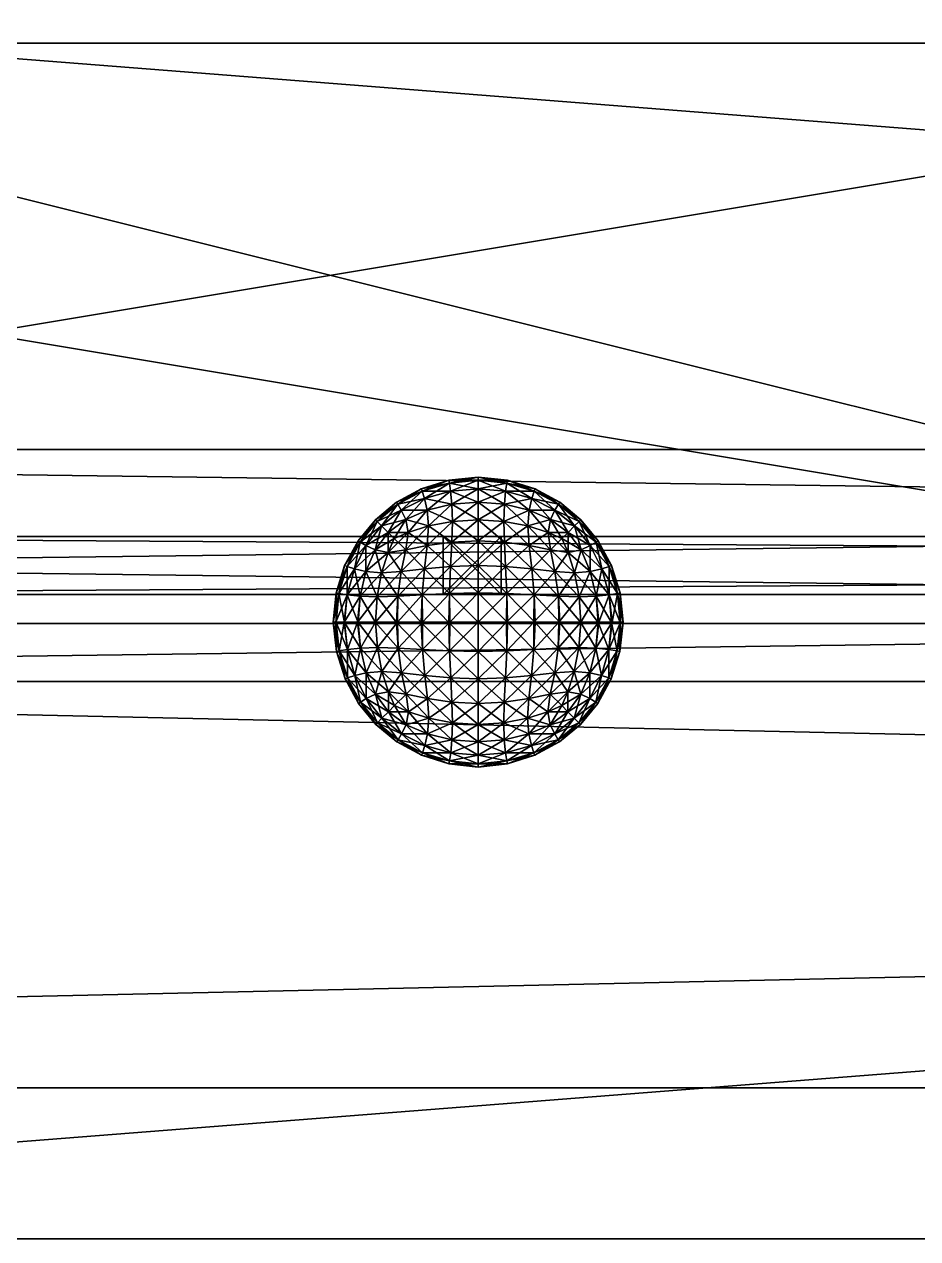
# Model space of a CAD drawing. Extents: x -1043 to 900, y -243 to 110.
# Drawn here: x -546.4 to -469.4, y -53 to 51.6 of the extents above; entities that cross this region are included whole.
import ezdxf

# ---------------------------------------------------------------- set-up
doc = ezdxf.new("R2010")
doc.units = 0
for name, color, linetype in [('Arduino', 254, 'CONTINUOUS'), ('Base', 254, 'CONTINUOUS'), ('Cable_Ext_Bat', 254, 'CONTINUOUS'), ('Cable_Motor_Button', 254, 'CONTINUOUS'), ('Cable_Motor_Fuente', 254, 'CONTINUOUS'), ('FuentePoder', 254, 'CONTINUOUS'), ('PanelCinta', 254, 'CONTINUOUS'), ('Q2', 1, 'CONTINUOUS'), ('Riel', 254, 'CONTINUOUS')]:
    doc.layers.add(name, color=color, linetype=linetype)

msp = doc.modelspace()

# ---------------------------------------------------------------- meshes
at = {"layer": 'Arduino', "color": 254}
mesh = msp.add_polyface(dxfattribs=at)
corners = [(-700, 0, -150), (-400, 0, -150), (-700, 50, -150), (-400, 50, -150), (-700, 50, -350), (-400, 50, -350), (-700, 0, -350), (-400, 0, -350)]
mesh.append_faces([[corners[k] for k in face] for face in [(2, 3, 0), (3, 1, 0), (4, 5, 2), (5, 3, 2), (6, 7, 4), (7, 5, 4), (0, 1, 6), (1, 7, 6), (3, 5, 1), (5, 7, 1), (4, 2, 6), (2, 0, 6)]], dxfattribs={"color": 254})
at = {"layer": 'Base', "color": 254}
mesh = msp.add_polyface(dxfattribs=at)
corners = [(-900, -40.000001, 600), (900, -40.000001, 600), (-900, 0, 600), (900, 0, 600), (-900, 0, -600), (900, 0, -600), (-900, -40.000001, -600), (900, -40.000001, -600)]
mesh.append_faces([[corners[k] for k in face] for face in [(2, 3, 0), (3, 1, 0), (4, 5, 2), (5, 3, 2), (6, 7, 4), (7, 5, 4), (0, 1, 6), (1, 7, 6), (3, 5, 1), (5, 7, 1), (4, 2, 6), (2, 0, 6)]], dxfattribs={"color": 254})
at = {"layer": 'Cable_Ext_Bat', "color": 254}
mesh = msp.add_polyface(dxfattribs=at)
corners = [(-600, 2.5, 559.000015), (200, 2.5, 559.000015), (-600, 7.5, 559.000015), (200, 7.5, 559.000015), (-600, 7.5, 559.000015), (200, 7.5, 559.000015), (-600, 2.5, 559.000015), (200, 2.5, 559.000015)]
mesh.append_faces([[corners[k] for k in face] for face in [(2, 3, 0), (3, 1, 0), (4, 5, 2), (5, 3, 2), (6, 7, 4), (7, 5, 4), (0, 1, 6), (1, 7, 6), (3, 5, 1), (5, 7, 1), (4, 2, 6), (2, 0, 6)]], dxfattribs={"color": 254})
at = {"layer": 'Cable_Motor_Button', "color": 254}
mesh = msp.add_polyface(dxfattribs=at)
corners = [(-510.300007, 2.5, -190.00001), (-505.300007, 2.5, -190.00001), (-510.300007, 7.5, -190.00001), (-505.300007, 7.5, -190.00001), (-510.300007, 7.5, -490.00001), (-505.300007, 7.5, -490.00001), (-510.300007, 2.5, -490.00001), (-505.300007, 2.5, -490.00001)]
mesh.append_faces([[corners[k] for k in face] for face in [(2, 3, 0), (3, 1, 0), (4, 5, 2), (5, 3, 2), (6, 7, 4), (7, 5, 4), (0, 1, 6), (1, 7, 6), (3, 5, 1), (5, 7, 1), (4, 2, 6), (2, 0, 6)]], dxfattribs={"color": 254})
at = {"layer": 'Cable_Motor_Fuente', "color": 254}
mesh = msp.add_polyface(dxfattribs=at)
corners = [(-800, 2.5, -152.499995), (-400, 2.5, -152.499995), (-800, 7.5, -152.499995), (-400, 7.5, -152.499995), (-800, 7.5, -157.499995), (-400, 7.5, -157.499995), (-800, 2.5, -157.499995), (-400, 2.5, -157.499995)]
mesh.append_faces([[corners[k] for k in face] for face in [(2, 3, 0), (3, 1, 0), (4, 5, 2), (5, 3, 2), (6, 7, 4), (7, 5, 4), (0, 1, 6), (1, 7, 6), (3, 5, 1), (5, 7, 1), (4, 2, 6), (2, 0, 6)]], dxfattribs={"color": 254})
at = {"layer": 'FuentePoder', "color": 254}
mesh = msp.add_polyface(dxfattribs=at)
corners = [(-800, 0, 700), (-400, 0, 700), (-800, 100, 700), (-400, 100, 700), (-800, 100, 500), (-400, 100, 500), (-800, 0, 500), (-400, 0, 500)]
mesh.append_faces([[corners[k] for k in face] for face in [(2, 3, 0), (3, 1, 0), (4, 5, 2), (5, 3, 2), (6, 7, 4), (7, 5, 4), (0, 1, 6), (1, 7, 6), (3, 5, 1), (5, 7, 1), (4, 2, 6), (2, 0, 6)]], dxfattribs={"color": 254})
at = {"layer": 'PanelCinta', "color": 254}
mesh = msp.add_polyface(dxfattribs=at)
corners = [(-709.999999, -5, 379.999995), (790.000001, -5, 379.999995), (-709.999999, 15, 379.999995), (790.000001, 15, 379.999995), (-709.999999, 15, 79.999995), (790.000001, 15, 79.999995), (-709.999999, -5, 79.999995), (790.000001, -5, 79.999995)]
mesh.append_faces([[corners[k] for k in face] for face in [(2, 3, 0), (3, 1, 0), (4, 5, 2), (5, 3, 2), (6, 7, 4), (7, 5, 4), (0, 1, 6), (1, 7, 6), (3, 5, 1), (5, 7, 1), (4, 2, 6), (2, 0, 6)]], dxfattribs={"color": 254})
at = {"layer": 'Q2', "color": 1}
mesh = msp.add_polyface(dxfattribs=at)
corners = [(-507.286977, 12.34713, -485.268179), (-507.286978, 12.625694, -482.739782), (-509.764166, 12.105674, -485.21697), (-509.657507, 11.395958, -487.55567), (-511.901144, 10.770226, -487.353949), (-512.102865, 11.395958, -485.110311), (-509.81539, 12.34713, -482.739783), (-507.286976, 11.603233, -487.646673), (-511.673391, 9.766624, -489.355871), (-509.549963, 10.277671, -489.651647), (-513.903067, 9.766624, -487.126196), (-513.517874, 8.97219, -488.970678), (-511.5548, 8.41494, -491.051611), (-513.309622, 7.852928, -490.488561), (-509.49584, 8.806358, -491.442968), (-507.286975, 10.447227, -489.76853), (-507.286974, 8.945397, -491.582067), (-512.193869, 11.603233, -482.739784), (-509.764166, 12.105674, -480.262594), (-512.102865, 11.395958, -480.369253), (-511.901144, 10.770226, -478.125616), (-514.198843, 10.277671, -480.476797), (-511.673391, 9.766624, -476.123694), (-511.5548, 8.41494, -474.427954), (-513.517874, 8.97219, -476.508886), (-513.903067, 9.766624, -478.353369), (-509.49584, 8.806358, -474.036597), (-509.549963, 10.277671, -475.827917), (-507.286979, 8.945397, -473.897497), (-509.657507, 11.395958, -477.923895), (-507.286979, 10.447227, -475.711035), (-507.286979, 11.603233, -477.832891), (-507.286978, 12.34713, -480.211386), (-507.286979, 7.131248, -472.396094), (-509.549963, 7.014488, -472.565588), (-511.673391, 6.719383, -473.077063), (-513.517874, 6.33828, -473.871008), (-511.673391, 6.719383, -492.402502), (-509.549948, 7.014488, -492.913976), (-507.286973, 7.131248, -493.083471)]
mesh.append_faces([[corners[k] for k in face] for face in [(0, 1, 2), (0, 2, 3), (3, 2, 4), (2, 5, 4), (2, 6, 5), (1, 6, 2), (7, 0, 3), (3, 4, 8), (7, 3, 9), (9, 3, 8), (4, 5, 10), (8, 4, 11), (9, 8, 12), (12, 8, 13), (14, 9, 12), (15, 9, 14), (15, 7, 9), (16, 15, 14), (6, 17, 5), (6, 18, 17), (18, 19, 17), (19, 20, 21), (22, 23, 24), (20, 22, 25), (26, 23, 22), (27, 26, 22), (27, 22, 20), (28, 26, 27), (29, 20, 19), (29, 27, 20), (18, 29, 19), (30, 28, 27), (30, 27, 29), (31, 29, 18), (31, 30, 29), (32, 31, 18), (32, 18, 6), (1, 32, 6), (33, 34, 28), (34, 26, 28), (34, 35, 26), (35, 23, 26), (35, 36, 23), (37, 12, 13), (37, 38, 12), (38, 14, 12), (38, 39, 14), (39, 16, 14)]], dxfattribs={"color": 1})
mesh = msp.add_polyface(dxfattribs=at)
corners = [(-507.286975, 10.447227, -489.76853), (-507.286974, 8.945397, -491.582067), (-505.024008, 10.277671, -489.651647), (-505.078116, 8.806358, -491.442968), (-507.286976, 11.603233, -487.646673), (-504.916449, 11.395958, -487.55567), (-502.900564, 9.766624, -489.355871), (-503.019156, 8.41494, -491.051611), (-507.286979, 8.945397, -473.897497), (-507.286979, 10.447227, -475.711035), (-505.078116, 8.806358, -474.036597), (-505.023993, 10.277671, -475.827917), (-507.286979, 11.603233, -477.832891), (-503.019156, 8.41494, -474.427954), (-502.900564, 9.766624, -476.123694), (-501.264334, 7.852928, -474.991003), (-504.916449, 11.395958, -477.923895), (-507.286978, 12.34713, -480.211386), (-504.80979, 12.105674, -480.262594), (-507.286978, 12.625694, -482.739782), (-502.672812, 10.770226, -478.125616), (-501.056082, 8.97219, -476.508886), (-502.47109, 11.395958, -480.369253), (-500.670889, 9.766624, -478.353369), (-504.758581, 12.34713, -482.739782), (-502.380087, 11.603233, -482.739782), (-501.056082, 8.97219, -488.970678), (-502.672812, 10.770226, -487.353949), (-500.670889, 9.766624, -487.126196), (-502.47109, 11.395958, -485.110311), (-500.375113, 10.277671, -485.002767), (-504.80979, 12.105674, -485.21697), (-507.286977, 12.34713, -485.268179), (-502.900564, 6.719383, -473.077063), (-505.023993, 7.014488, -472.565588), (-507.286979, 7.131248, -472.396094), (-507.286973, 7.131248, -493.083471), (-505.024008, 7.014488, -492.913976), (-502.900564, 6.719383, -492.402502), (-501.056082, 6.33828, -491.608556)]
mesh.append_faces([[corners[k] for k in face] for face in [(0, 1, 2), (1, 3, 2), (4, 0, 5), (0, 2, 5), (2, 3, 6), (3, 7, 6), (8, 9, 10), (9, 11, 10), (9, 12, 11), (10, 11, 13), (11, 14, 13), (13, 14, 15), (12, 16, 11), (12, 17, 16), (11, 16, 14), (17, 18, 16), (17, 19, 18), (16, 20, 14), (14, 20, 21), (16, 18, 20), (18, 22, 20), (20, 22, 23), (18, 24, 22), (19, 24, 18), (24, 25, 22), (6, 7, 26), (27, 6, 28), (2, 6, 27), (5, 2, 27), (29, 27, 30), (5, 27, 29), (31, 5, 29), (31, 29, 25), (4, 5, 31), (24, 31, 25), (32, 4, 31), (32, 31, 24), (19, 32, 24), (33, 13, 15), (33, 34, 13), (34, 10, 13), (34, 35, 10), (35, 8, 10), (36, 37, 1), (37, 3, 1), (37, 38, 3), (38, 7, 3), (38, 39, 7)]], dxfattribs={"color": 1})
mesh = msp.add_polyface(dxfattribs=at)
corners = [(-511.901144, 10.770226, -487.353949), (-513.903067, 9.766624, -487.126196), (-513.517874, 8.97219, -488.970678), (-511.673391, 9.766624, -489.355871), (-513.309622, 7.852928, -490.488561), (-514.507864, 7.323204, -489.960668), (-515.035757, 7.852928, -488.762426), (-515.598806, 8.41494, -487.007605), (-514.198843, 10.277671, -485.002767), (-512.102865, 11.395958, -485.110311), (-515.990163, 8.806358, -484.948645), (-512.193869, 11.603233, -482.739784), (-514.315725, 10.447227, -482.739785), (-516.129263, 8.945397, -482.739785), (-514.198843, 10.277671, -480.476797), (-515.990163, 8.806358, -480.53092), (-512.102865, 11.395958, -480.369253), (-513.903067, 9.766624, -478.353369), (-515.598806, 8.41494, -478.47196), (-511.901144, 10.770226, -478.125616), (-513.517874, 8.97219, -476.508886), (-515.035757, 7.852928, -476.717138), (-513.309622, 7.852928, -474.991003), (-514.507864, 7.323204, -475.518896), (-511.5548, 8.41494, -474.427954), (-511.673391, 9.766624, -476.123694), (-515.035757, 6.130028, -474.991003), (-516.155752, 6.33828, -476.508886), (-516.949698, 6.719383, -478.353369), (-517.461172, 7.014488, -480.476797), (-517.630666, 7.131248, -482.739786), (-517.461172, 7.014488, -485.002752), (-516.949698, 6.719383, -487.126196), (-516.155752, 6.33828, -488.970678), (-515.035757, 6.130028, -490.488561), (-513.517874, 6.33828, -473.871008), (-513.517874, 6.33828, -491.608556), (-511.673391, 6.719383, -492.402502)]
mesh.append_faces([[corners[k] for k in face] for face in [(0, 1, 2), (3, 2, 4), (4, 2, 5), (2, 6, 5), (2, 1, 6), (1, 7, 6), (1, 8, 7), (9, 8, 1), (8, 10, 7), (9, 11, 8), (8, 12, 10), (11, 12, 8), (12, 13, 10), (12, 14, 13), (14, 15, 13), (11, 16, 12), (16, 14, 12), (14, 17, 15), (17, 18, 15), (19, 17, 14), (17, 20, 18), (20, 21, 18), (20, 22, 21), (22, 23, 21), (24, 22, 20), (25, 20, 17), (26, 27, 23), (27, 21, 23), (27, 28, 21), (28, 18, 21), (28, 29, 18), (29, 15, 18), (29, 30, 15), (30, 13, 15), (30, 31, 13), (31, 10, 13), (31, 32, 10), (32, 7, 10), (32, 33, 7), (33, 6, 7), (33, 34, 6), (34, 5, 6), (35, 22, 24), (35, 26, 22), (26, 23, 22), (34, 36, 5), (36, 4, 5), (36, 37, 4)]], dxfattribs={"color": 1})
mesh = msp.add_polyface(dxfattribs=at)
corners = [(-502.900564, 9.766624, -476.123694), (-501.056082, 8.97219, -476.508886), (-501.264334, 7.852928, -474.991003), (-500.066092, 7.323204, -475.518896), (-499.538199, 7.852928, -476.717138), (-500.670889, 9.766624, -478.353369), (-502.672812, 10.770226, -478.125616), (-498.97515, 8.41494, -478.47196), (-500.375113, 10.277671, -480.476797), (-502.47109, 11.395958, -480.369253), (-498.583792, 8.806358, -480.53092), (-502.380087, 11.603233, -482.739782), (-500.25823, 10.447227, -482.739782), (-498.444693, 8.945397, -482.739782), (-501.264334, 7.852928, -490.488561), (-500.066092, 7.323204, -489.960668), (-499.538199, 7.852928, -488.762426), (-501.056082, 8.97219, -488.970678), (-503.019156, 8.41494, -491.051611), (-498.97515, 8.41494, -487.007605), (-500.670889, 9.766624, -487.126196), (-502.900564, 9.766624, -489.355871), (-498.583792, 8.806358, -484.948645), (-500.375113, 10.277671, -485.002767), (-502.672812, 10.770226, -487.353949), (-502.47109, 11.395958, -485.110311), (-499.538199, 6.130028, -474.991003), (-501.056082, 6.33828, -473.871008), (-502.900564, 6.719383, -473.077063), (-496.943289, 7.131248, -482.739782), (-497.112784, 7.014488, -480.476797), (-497.624258, 6.719383, -478.353369), (-498.418204, 6.33828, -476.508886), (-499.538199, 6.130028, -490.488561), (-498.418204, 6.33828, -488.970678), (-497.624258, 6.719383, -487.126196), (-497.112784, 7.014488, -485.002767), (-501.056082, 6.33828, -491.608556)]
mesh.append_faces([[corners[k] for k in face] for face in [(0, 1, 2), (2, 1, 3), (1, 4, 3), (1, 5, 4), (6, 5, 1), (5, 7, 4), (5, 8, 7), (9, 8, 5), (8, 10, 7), (9, 11, 8), (11, 12, 8), (8, 12, 10), (12, 13, 10), (14, 15, 16), (17, 14, 16), (18, 14, 17), (17, 16, 19), (20, 17, 19), (21, 17, 20), (20, 19, 22), (23, 20, 22), (24, 20, 23), (23, 22, 13), (12, 23, 13), (25, 23, 12), (11, 25, 12), (26, 27, 3), (27, 2, 3), (27, 28, 2), (29, 30, 13), (30, 10, 13), (30, 31, 10), (31, 7, 10), (31, 32, 7), (32, 4, 7), (32, 26, 4), (26, 3, 4), (33, 34, 15), (34, 16, 15), (34, 35, 16), (35, 19, 16), (35, 36, 19), (36, 22, 19), (36, 29, 22), (29, 13, 22), (37, 14, 18), (37, 33, 14), (33, 15, 14)]], dxfattribs={"color": 1})
mesh = msp.add_polyface(dxfattribs=at)
corners = [(-516.125784, 0.125694, -473.900976), (-517.680349, 0.125694, -475.795142), (-515.990163, 2.313362, -474.036597), (-517.461172, 2.367622, -475.827917), (-515.598806, 4.373009, -474.427954), (-518.83544, 0.125694, -477.956244), (-516.949698, 4.491997, -476.123694), (-515.035757, 6.130028, -474.991003), (-518.575796, 2.475258, -477.923895), (-519.546743, 0.125694, -480.301153), (-519.285879, 2.581642, -480.262594), (-519.786978, 0.125694, -482.739786), (-519.528433, 0.103603, -485.268179), (-519.528433, 2.63311, -482.739786), (-517.949575, 4.719261, -478.125616), (-517.630666, 0.103603, -489.76853), (-516.129263, 0.103603, -491.582067), (-517.461172, 2.367622, -489.651647), (-515.990163, 2.313362, -491.442968), (-518.783071, 0.103603, -487.646673), (-518.575796, 2.475258, -487.55567), (-519.285879, 2.581642, -485.21697), (-518.575796, 4.921745, -480.369253), (-516.155752, 6.33828, -476.508886), (-516.949698, 6.719383, -478.353369), (-517.461172, 7.014488, -480.476797), (-518.783071, 5.012169, -482.739786), (-517.630666, 7.131248, -482.739786), (-518.575796, 4.921745, -485.110311), (-517.461172, 7.014488, -485.002752), (-517.949575, 4.719261, -487.353949), (-516.949698, 6.719383, -487.126196), (-516.949698, 4.491997, -489.355871), (-515.598806, 4.373009, -491.051611), (-516.155752, 6.33828, -488.970678), (-515.035757, 6.130028, -490.488561)]
mesh.append_faces([[corners[k] for k in face] for face in [(0, 1, 2), (1, 3, 2), (2, 3, 4), (1, 5, 3), (3, 6, 4), (4, 6, 7), (5, 8, 3), (3, 8, 6), (5, 9, 8), (9, 10, 8), (9, 11, 10), (11, 12, 13), (11, 13, 10), (8, 10, 14), (8, 14, 6), (15, 16, 17), (16, 18, 17), (19, 15, 20), (15, 17, 20), (12, 19, 21), (12, 21, 13), (19, 20, 21), (10, 13, 22), (10, 22, 14), (6, 14, 23), (6, 23, 7), (14, 24, 23), (14, 22, 24), (22, 25, 24), (13, 26, 22), (22, 26, 25), (13, 21, 26), (26, 27, 25), (21, 28, 26), (26, 28, 27), (21, 20, 28), (28, 29, 27), (20, 30, 28), (28, 30, 29), (20, 17, 30), (30, 31, 29), (17, 32, 30), (30, 32, 31), (17, 18, 32), (18, 33, 32), (32, 34, 31), (32, 33, 34), (33, 35, 34)]], dxfattribs={"color": 1})
mesh = msp.add_polyface(dxfattribs=at)
corners = [(-507.28698, 0.125694, -470.239782), (-509.725607, 0.125694, -470.480017), (-507.28698, 2.633125, -470.498327), (-514.231618, 0.125694, -472.346411), (-516.125784, 0.125694, -473.900976), (-514.198843, 2.367622, -472.565588), (-515.990163, 2.313362, -474.036597), (-512.070516, 0.125694, -471.191321), (-512.102865, 2.475258, -471.450964), (-509.764166, 2.581642, -470.740882), (-507.28698, 5.012169, -471.243689), (-509.657507, 4.921745, -471.450964), (-507.286979, 7.131248, -472.396094), (-509.549963, 7.014488, -472.565588), (-511.901144, 4.719261, -472.077185), (-511.673391, 6.719383, -473.077063), (-513.903067, 4.492027, -473.077063), (-515.598806, 4.373009, -474.427954), (-513.517874, 6.33828, -473.871008), (-515.035757, 6.130028, -474.991003), (-516.129263, 0.103603, -491.582067), (-514.315725, 0.103603, -493.083471), (-515.990163, 2.313362, -491.442968), (-514.198843, 2.367622, -492.913976), (-515.598806, 4.373009, -491.051611), (-512.193869, 0.103603, -494.235875), (-513.903067, 4.492027, -492.402502), (-515.035757, 6.130028, -490.488561), (-512.102865, 2.475258, -494.0286), (-509.815374, 0.103604, -494.981238), (-509.764166, 2.581642, -494.738683), (-507.286972, 0.125694, -495.239782), (-507.286972, 2.633125, -494.981238), (-511.901144, 4.719261, -493.40238), (-509.657507, 4.921745, -494.0286), (-513.517874, 6.33828, -491.608556), (-511.673391, 6.719383, -492.402502), (-509.549948, 7.014488, -492.913976), (-507.286973, 5.012169, -494.235875), (-507.286973, 7.131248, -493.083471)]
mesh.append_faces([[corners[k] for k in face] for face in [(0, 1, 2), (3, 4, 5), (4, 6, 5), (7, 3, 8), (3, 5, 8), (1, 7, 9), (1, 9, 2), (7, 8, 9), (2, 9, 10), (9, 11, 10), (10, 11, 12), (9, 8, 11), (11, 13, 12), (8, 14, 11), (11, 14, 13), (8, 5, 14), (14, 15, 13), (5, 16, 14), (14, 16, 15), (5, 6, 16), (6, 17, 16), (16, 18, 15), (16, 17, 18), (17, 19, 18), (20, 21, 22), (21, 23, 22), (22, 23, 24), (21, 25, 23), (23, 26, 24), (24, 26, 27), (25, 28, 23), (23, 28, 26), (25, 29, 28), (29, 30, 28), (29, 31, 30), (31, 32, 30), (28, 30, 33), (28, 33, 26), (30, 32, 34), (30, 34, 33), (26, 33, 35), (26, 35, 27), (33, 36, 35), (33, 34, 36), (34, 37, 36), (32, 38, 34), (34, 38, 37), (38, 39, 37)]], dxfattribs={"color": 1})
mesh = msp.add_polyface(dxfattribs=at)
corners = [(-498.448171, 0.125694, -473.900976), (-500.342337, 0.125694, -472.346411), (-498.583792, 2.313362, -474.036597), (-500.375113, 2.367622, -472.565588), (-498.97515, 4.373009, -474.427954), (-502.503439, 0.125694, -471.191321), (-500.670889, 4.492027, -473.077063), (-499.538199, 6.130028, -474.991003), (-502.47109, 2.475258, -471.450964), (-504.848349, 0.125694, -470.480017), (-504.80979, 2.581642, -470.740882), (-507.28698, 0.125694, -470.239782), (-507.28698, 2.633125, -470.498327), (-502.672812, 4.719261, -472.077185), (-504.916449, 4.921745, -471.450964), (-501.056082, 6.33828, -473.871008), (-502.900564, 6.719383, -473.077063), (-505.023993, 7.014488, -472.565588), (-507.28698, 5.012169, -471.243689), (-507.286979, 7.131248, -472.396094), (-507.286972, 0.125694, -495.239782), (-504.758581, 0.103604, -494.981238), (-507.286972, 2.633125, -494.981238), (-500.25823, 0.103604, -493.083471), (-498.444693, 0.103604, -491.582067), (-500.375113, 2.367622, -492.913976), (-498.583792, 2.313362, -491.442968), (-502.380087, 0.103604, -494.235875), (-502.47109, 2.475258, -494.0286), (-504.80979, 2.581642, -494.738683), (-507.286973, 5.012169, -494.235875), (-504.916449, 4.921745, -494.0286), (-507.286973, 7.131248, -493.083471), (-505.024008, 7.014488, -492.913976), (-502.672812, 4.719261, -493.40238), (-502.900564, 6.719383, -492.402502), (-500.670889, 4.492027, -492.402502), (-498.97515, 4.373009, -491.051611), (-501.056082, 6.33828, -491.608556), (-499.538199, 6.130028, -490.488561)]
mesh.append_faces([[corners[k] for k in face] for face in [(0, 1, 2), (1, 3, 2), (2, 3, 4), (1, 5, 3), (3, 6, 4), (4, 6, 7), (5, 8, 3), (3, 8, 6), (5, 9, 8), (9, 10, 8), (9, 11, 10), (11, 12, 10), (8, 10, 13), (8, 13, 6), (10, 12, 14), (10, 14, 13), (6, 13, 15), (6, 15, 7), (13, 16, 15), (13, 14, 16), (14, 17, 16), (12, 18, 14), (14, 18, 17), (18, 19, 17), (20, 21, 22), (23, 24, 25), (24, 26, 25), (27, 23, 28), (23, 25, 28), (21, 27, 29), (21, 29, 22), (27, 28, 29), (22, 29, 30), (29, 31, 30), (30, 31, 32), (29, 28, 31), (31, 33, 32), (28, 34, 31), (31, 34, 33), (28, 25, 34), (34, 35, 33), (25, 36, 34), (34, 36, 35), (25, 26, 36), (26, 37, 36), (36, 38, 35), (36, 37, 38), (37, 39, 38)]], dxfattribs={"color": 1})
mesh = msp.add_polyface(dxfattribs=at)
corners = [(-494.786978, 0.125694, -482.739782), (-495.027212, 0.125694, -480.301153), (-495.045523, 2.633125, -482.739782), (-495.288077, 2.581642, -480.262594), (-495.790885, 5.012169, -482.739782), (-495.738516, 0.125694, -477.956244), (-495.99816, 4.921745, -480.369253), (-496.943289, 7.131248, -482.739782), (-495.99816, 2.475258, -477.923895), (-496.893606, 0.125694, -475.795142), (-498.448171, 0.125694, -473.900976), (-497.112784, 2.367622, -475.827917), (-498.583792, 2.313362, -474.036597), (-497.112784, 7.014488, -480.476797), (-496.62438, 4.719261, -478.125616), (-497.624258, 4.492027, -476.123694), (-498.97515, 4.373009, -474.427954), (-497.624258, 6.719383, -478.353369), (-498.418204, 6.33828, -476.508886), (-499.538199, 6.130028, -474.991003), (-498.444693, 0.103604, -491.582067), (-496.943289, 0.103604, -489.76853), (-498.583792, 2.313362, -491.442968), (-497.112784, 2.367622, -489.651647), (-498.97515, 4.373009, -491.051611), (-495.790885, 0.103604, -487.646673), (-497.624258, 4.492027, -489.355871), (-499.538199, 6.130028, -490.488561), (-495.99816, 2.475258, -487.55567), (-495.045523, 0.103604, -485.268179), (-495.288077, 2.581642, -485.21697), (-498.418204, 6.33828, -488.970678), (-496.62438, 4.719261, -487.353949), (-495.99816, 4.921745, -485.110311), (-497.624258, 6.719383, -487.126196), (-497.112784, 7.014488, -485.002767)]
mesh.append_faces([[corners[k] for k in face] for face in [(0, 1, 2), (1, 3, 2), (2, 3, 4), (1, 5, 3), (3, 6, 4), (4, 6, 7), (5, 8, 3), (5, 9, 8), (3, 8, 6), (9, 10, 11), (9, 11, 8), (10, 12, 11), (6, 13, 7), (8, 14, 6), (8, 11, 14), (6, 14, 13), (11, 12, 15), (11, 15, 14), (12, 16, 15), (14, 17, 13), (14, 15, 17), (15, 16, 18), (15, 18, 17), (16, 19, 18), (20, 21, 22), (21, 23, 22), (22, 23, 24), (21, 25, 23), (23, 26, 24), (24, 26, 27), (25, 28, 23), (25, 29, 28), (23, 28, 26), (29, 0, 30), (29, 30, 28), (0, 2, 30), (26, 31, 27), (28, 32, 26), (28, 30, 32), (26, 32, 31), (30, 2, 33), (30, 33, 32), (2, 4, 33), (32, 34, 31), (32, 33, 34), (33, 4, 35), (33, 35, 34), (4, 7, 35)]], dxfattribs={"color": 1})
mesh = msp.add_polyface(dxfattribs=at)
corners = [(-516.917898, -4.246284, -476.14707), (-515.570669, -4.127846, -474.456091), (-516.126638, -6.086891, -476.527197), (-515.961233, -2.075813, -474.065527), (-517.426504, -2.129616, -475.852393), (-516.125784, 0.125694, -473.900976), (-517.918935, -4.472877, -478.141211), (-516.917898, -6.467018, -478.367834), (-517.680349, 0.125694, -475.795142), (-518.543569, -2.236992, -477.939795), (-518.543569, -4.674293, -480.377096), (-517.426504, -6.761695, -480.484472), (-518.83544, 0.125694, -477.956244), (-519.251211, -2.343117, -480.270971), (-518.750845, -4.764443, -482.739784), (-519.492788, -2.394188, -482.739783), (-518.543569, -4.674293, -485.102468), (-519.546743, 0.125694, -480.301153), (-517.918935, -4.472877, -487.338354), (-516.917898, -6.467018, -487.111731), (-516.917898, -4.246284, -489.332495), (-516.126638, -6.086891, -488.952368), (-515.570669, -4.127846, -491.023473), (-515.009512, -5.879127, -490.462317), (-519.251211, -2.343117, -485.208593), (-519.786978, 0.125694, -482.739786), (-517.426504, -2.129616, -489.627172), (-515.961233, -2.075813, -491.414037), (-518.543569, -2.236992, -487.53977), (-519.528433, 0.103603, -485.268179), (-517.630666, 0.103603, -489.76853), (-516.129263, 0.103603, -491.582067), (-518.783071, 0.103603, -487.646673), (-513.87969, -4.246284, -473.108862), (-515.009512, -5.879127, -475.017248), (-514.174367, -2.129616, -472.600256), (-514.231618, 0.125694, -472.346411), (-513.87969, -4.246284, -492.370702), (-513.499563, -6.086891, -491.579442), (-514.174367, -2.129616, -492.879309), (-514.315725, 0.103603, -493.083471)]
mesh.append_faces([[corners[k] for k in face] for face in [(0, 1, 2), (3, 1, 0), (4, 3, 0), (5, 3, 4), (6, 0, 7), (4, 0, 6), (8, 5, 4), (9, 4, 6), (8, 4, 9), (10, 6, 11), (9, 6, 10), (12, 8, 9), (13, 9, 10), (13, 10, 14), (12, 9, 13), (15, 13, 14), (15, 14, 16), (17, 12, 13), (17, 13, 15), (18, 16, 19), (20, 18, 21), (22, 20, 23), (24, 15, 16), (24, 16, 18), (25, 17, 15), (25, 15, 24), (26, 20, 22), (27, 26, 22), (28, 18, 20), (28, 24, 18), (26, 28, 20), (29, 25, 24), (29, 24, 28), (30, 26, 27), (31, 30, 27), (32, 28, 26), (32, 29, 28), (30, 32, 26), (1, 33, 34), (35, 33, 1), (3, 35, 1), (36, 35, 3), (5, 36, 3), (37, 22, 38), (27, 22, 37), (39, 27, 37), (31, 27, 39), (40, 31, 39)]], dxfattribs={"color": 1})
mesh = msp.add_polyface(dxfattribs=at)
corners = [(-507.286979, -6.878273, -472.430701), (-507.286979, -8.687172, -473.926916), (-509.488485, -8.548561, -474.065527), (-509.542272, -6.761695, -472.600256), (-511.540518, -8.157997, -474.456091), (-507.28698, -4.764443, -471.275915), (-511.658956, -6.467018, -473.108862), (-513.291799, -7.59684, -475.017248), (-509.649664, -4.674293, -471.483191), (-507.28698, -2.394188, -470.533972), (-513.499563, -6.086891, -473.900122), (-511.88555, -4.472877, -472.107825), (-513.87969, -4.246284, -473.108862), (-509.755789, -2.343117, -470.775549), (-507.28698, 0.125694, -470.239782), (-512.086966, -2.236992, -471.483191), (-514.174367, -2.129616, -472.600256), (-509.725607, 0.125694, -470.480017), (-512.070516, 0.125694, -471.191321), (-514.231618, 0.125694, -472.346411), (-513.499563, -6.086891, -491.579442), (-513.291799, -7.59684, -490.462317), (-511.540518, -8.157997, -491.023473), (-511.658926, -6.467018, -492.370702), (-509.488485, -8.548561, -491.414037), (-513.87969, -4.246284, -492.370702), (-509.542288, -6.761695, -492.879309), (-507.286976, -8.687172, -491.552649), (-511.88555, -4.472877, -493.37174), (-514.174367, -2.129616, -492.879309), (-507.286978, -6.878273, -493.048864), (-512.086966, -2.236992, -493.996374), (-514.315725, 0.103603, -493.083471), (-509.649664, -4.674293, -493.996374), (-507.286978, -4.764443, -494.203649), (-512.193869, 0.103603, -494.235875), (-509.755789, -2.343117, -494.704016), (-507.286979, -2.394188, -494.945592), (-509.815374, 0.103604, -494.981238), (-507.286972, 0.125694, -495.239782)]
mesh.append_faces([[corners[k] for k in face] for face in [(0, 1, 2), (3, 0, 2), (3, 2, 4), (5, 0, 3), (6, 3, 4), (6, 4, 7), (8, 5, 3), (8, 3, 6), (9, 5, 8), (10, 6, 7), (11, 8, 6), (11, 6, 10), (12, 11, 10), (13, 9, 8), (13, 8, 11), (14, 9, 13), (15, 11, 12), (15, 13, 11), (16, 15, 12), (17, 14, 13), (17, 13, 15), (18, 15, 16), (18, 17, 15), (19, 18, 16), (20, 21, 22), (23, 20, 22), (23, 22, 24), (25, 20, 23), (26, 23, 24), (26, 24, 27), (28, 25, 23), (28, 23, 26), (29, 25, 28), (30, 26, 27), (31, 29, 28), (32, 29, 31), (33, 28, 26), (33, 26, 30), (31, 28, 33), (34, 33, 30), (35, 32, 31), (36, 31, 33), (36, 33, 34), (35, 31, 36), (37, 36, 34), (38, 35, 36), (38, 36, 37), (39, 38, 37)]], dxfattribs={"color": 1})
mesh = msp.add_polyface(dxfattribs=at)
corners = [(-501.074392, -6.086891, -473.900122), (-501.282156, -7.59684, -475.017248), (-503.033438, -8.157997, -474.456091), (-502.91503, -6.467018, -473.108862), (-505.08547, -8.548561, -474.065527), (-500.694265, -4.246254, -473.108862), (-505.031683, -6.761695, -472.600256), (-507.286979, -8.687172, -473.926916), (-502.688406, -4.472877, -472.107825), (-500.399588, -2.129616, -472.600256), (-507.286979, -6.878273, -472.430701), (-502.48699, -2.236992, -471.483191), (-500.342337, 0.125694, -472.346411), (-504.924292, -4.674293, -471.483191), (-507.28698, -4.764443, -471.275915), (-502.503439, 0.125694, -471.191321), (-504.818167, -2.343117, -470.775549), (-507.28698, -2.394188, -470.533972), (-504.848349, 0.125694, -470.480017), (-507.28698, 0.125694, -470.239782), (-507.286978, -6.878273, -493.048864), (-507.286976, -8.687172, -491.552649), (-505.08547, -8.548561, -491.414037), (-505.031668, -6.761695, -492.879309), (-503.033438, -8.157997, -491.023473), (-507.286978, -4.764443, -494.203649), (-502.914999, -6.467018, -492.370702), (-501.282156, -7.59684, -490.462317), (-504.924292, -4.674293, -493.996374), (-507.286979, -2.394188, -494.945592), (-501.074392, -6.086891, -491.579442), (-502.688406, -4.472877, -493.37174), (-500.694265, -4.246254, -492.370702), (-504.818167, -2.343117, -494.704016), (-507.286972, 0.125694, -495.239782), (-502.48699, -2.236992, -493.996374), (-500.399588, -2.129616, -492.879309), (-504.758581, 0.103604, -494.981238), (-502.380087, 0.103604, -494.235875), (-500.25823, 0.103604, -493.083471)]
mesh.append_faces([[corners[k] for k in face] for face in [(0, 1, 2), (3, 0, 2), (3, 2, 4), (5, 0, 3), (6, 3, 4), (6, 4, 7), (8, 5, 3), (8, 3, 6), (9, 5, 8), (10, 6, 7), (11, 9, 8), (12, 9, 11), (13, 8, 6), (13, 6, 10), (11, 8, 13), (14, 13, 10), (15, 12, 11), (16, 11, 13), (16, 13, 14), (15, 11, 16), (17, 16, 14), (18, 15, 16), (18, 16, 17), (19, 18, 17), (20, 21, 22), (23, 20, 22), (23, 22, 24), (25, 20, 23), (26, 23, 24), (26, 24, 27), (28, 25, 23), (28, 23, 26), (29, 25, 28), (30, 26, 27), (31, 28, 26), (31, 26, 30), (32, 31, 30), (33, 29, 28), (33, 28, 31), (34, 29, 33), (35, 31, 32), (35, 33, 31), (36, 35, 32), (37, 34, 33), (37, 33, 35), (38, 35, 36), (38, 37, 35), (39, 38, 36)]], dxfattribs={"color": 1})
mesh = msp.add_polyface(dxfattribs=at)
corners = [(-500.694265, -4.246254, -473.108862), (-499.003287, -4.127846, -474.456091), (-501.074392, -6.086891, -473.900122), (-498.612723, -2.075813, -474.065527), (-500.399588, -2.129616, -472.600256), (-498.448171, 0.125694, -473.900976), (-500.342337, 0.125694, -472.346411), (-495.081168, -2.394173, -482.739781), (-495.823111, -4.764443, -482.739781), (-496.030387, -4.674293, -480.377096), (-496.65502, -4.472877, -478.141211), (-497.656058, -6.467018, -478.367804), (-495.322745, -2.343117, -480.270971), (-494.786978, 0.125694, -482.739782), (-497.656058, -4.246254, -476.14707), (-498.447318, -6.086891, -476.527197), (-499.564444, -5.879127, -475.017248), (-496.030387, -2.236992, -477.939795), (-495.027212, 0.125694, -480.301153), (-497.147451, -2.129616, -475.852393), (-495.738516, 0.125694, -477.956244), (-496.893606, 0.125694, -475.795142), (-497.656058, -4.246254, -489.332495), (-499.003287, -4.127846, -491.023473), (-498.447318, -6.086891, -488.952368), (-498.612723, -2.075813, -491.414037), (-497.147451, -2.129616, -489.627172), (-498.444693, 0.103604, -491.582067), (-496.65502, -4.472877, -487.338354), (-497.656058, -6.467018, -487.111731), (-496.030387, -4.674293, -485.102468), (-497.147451, -6.761695, -484.995092), (-496.943289, 0.103604, -489.76853), (-496.030387, -2.236992, -487.53977), (-495.322745, -2.343117, -485.208593), (-495.790885, 0.103604, -487.646673), (-495.045523, 0.103604, -485.268179), (-500.694265, -4.246254, -492.370702), (-499.564444, -5.879127, -490.462317), (-500.399588, -2.129616, -492.879309), (-500.25823, 0.103604, -493.083471)]
mesh.append_faces([[corners[k] for k in face] for face in [(0, 1, 2), (3, 1, 0), (4, 3, 0), (5, 3, 4), (6, 5, 4), (7, 8, 9), (10, 9, 11), (12, 7, 9), (12, 9, 10), (13, 7, 12), (14, 10, 15), (1, 14, 16), (17, 12, 10), (17, 10, 14), (18, 13, 12), (18, 12, 17), (19, 14, 1), (19, 17, 14), (3, 19, 1), (20, 18, 17), (20, 17, 19), (21, 19, 3), (21, 20, 19), (5, 21, 3), (22, 23, 24), (25, 23, 22), (26, 25, 22), (27, 25, 26), (28, 22, 29), (26, 22, 28), (30, 28, 31), (32, 27, 26), (33, 26, 28), (33, 28, 30), (32, 26, 33), (34, 30, 8), (34, 33, 30), (7, 34, 8), (35, 32, 33), (35, 33, 34), (36, 34, 7), (36, 35, 34), (13, 36, 7), (23, 37, 38), (39, 37, 23), (25, 39, 23), (40, 39, 25), (27, 40, 25)]], dxfattribs={"color": 1})
mesh = msp.add_polyface(dxfattribs=at)
corners = [(-514.174367, -10.013832, -484.995092), (-513.87969, -9.505226, -487.111731), (-515.570669, -8.157997, -486.993322), (-515.009512, -7.59684, -488.744604), (-513.499563, -8.713966, -488.952368), (-514.482656, -7.069984, -489.935461), (-513.291799, -7.59684, -490.462317), (-515.961233, -8.548561, -484.94129), (-514.290945, -10.183387, -482.739781), (-516.099844, -8.687172, -482.739781), (-514.174367, -10.013832, -480.484472), (-515.961233, -8.548561, -480.538275), (-513.87969, -9.505226, -478.367834), (-515.570669, -8.157997, -478.486243), (-513.499563, -8.713966, -476.527197), (-515.009512, -7.59684, -476.734961), (-513.291799, -7.59684, -475.017248), (-514.482656, -7.069984, -475.544104), (-515.009512, -5.879127, -475.017248), (-516.126638, -6.086891, -476.527197), (-515.570669, -4.127846, -474.456091), (-516.917898, -6.467018, -478.367834), (-516.917898, -4.246284, -476.14707), (-517.426504, -6.761695, -480.484472), (-517.918935, -4.472877, -478.141211), (-517.596059, -6.878273, -482.739783), (-518.543569, -4.674293, -480.377096), (-517.426504, -6.761695, -484.995092), (-518.750845, -4.764443, -482.739784), (-516.917898, -6.467018, -487.111731), (-518.543569, -4.674293, -485.102468), (-516.126638, -6.086891, -488.952368), (-515.009512, -5.879127, -490.462317), (-517.918935, -4.472877, -487.338354), (-516.917898, -4.246284, -489.332495), (-513.499563, -6.086891, -473.900122), (-513.87969, -4.246284, -473.108862), (-513.499563, -6.086891, -491.579442), (-515.570669, -4.127846, -491.023473)]
mesh.append_faces([[corners[k] for k in face] for face in [(0, 1, 2), (2, 1, 3), (1, 4, 3), (3, 4, 5), (4, 6, 5), (7, 0, 2), (8, 0, 7), (9, 8, 7), (8, 9, 10), (9, 11, 10), (10, 11, 12), (11, 13, 12), (12, 13, 14), (13, 15, 14), (14, 15, 16), (15, 17, 16), (18, 17, 15), (19, 18, 15), (19, 15, 13), (20, 18, 19), (21, 19, 13), (21, 13, 11), (22, 19, 21), (23, 21, 11), (23, 11, 9), (24, 21, 23), (25, 23, 9), (25, 9, 7), (26, 23, 25), (27, 25, 7), (27, 7, 2), (28, 26, 25), (28, 25, 27), (29, 27, 2), (29, 2, 3), (30, 28, 27), (30, 27, 29), (31, 29, 3), (31, 3, 5), (32, 31, 5), (33, 29, 31), (34, 31, 32), (35, 16, 17), (18, 35, 17), (36, 35, 18), (32, 5, 6), (37, 32, 6), (38, 32, 37)]], dxfattribs={"color": 1})
mesh = msp.add_polyface(dxfattribs=at)
corners = [(-500.28301, -10.183387, -482.739782), (-498.474111, -8.687172, -482.739782), (-500.399588, -10.013832, -484.995092), (-498.612723, -8.548561, -484.94129), (-500.694265, -9.505226, -487.111731), (-499.003287, -8.157997, -486.993322), (-501.074392, -8.713966, -488.952368), (-499.564444, -7.59684, -488.744604), (-501.282156, -7.59684, -490.462317), (-500.091299, -7.069984, -489.935461), (-501.074392, -8.713966, -476.527197), (-501.282156, -7.59684, -475.017248), (-500.091299, -7.069984, -475.544104), (-499.564444, -7.59684, -476.734961), (-500.694265, -9.505226, -478.367834), (-499.003287, -8.157997, -478.486243), (-500.399588, -10.013832, -480.484472), (-498.612723, -8.548561, -480.538275), (-499.564444, -5.879127, -475.017248), (-501.074392, -6.086891, -473.900122), (-499.003287, -4.127846, -474.456091), (-496.977896, -6.878273, -482.739781), (-497.147451, -6.761695, -480.484472), (-495.823111, -4.764443, -482.739781), (-497.656058, -6.467018, -478.367804), (-496.030387, -4.674293, -480.377096), (-498.447318, -6.086891, -476.527197), (-496.65502, -4.472877, -478.141211), (-497.656058, -4.246254, -476.14707), (-499.564444, -5.879127, -490.462317), (-498.447318, -6.086891, -488.952368), (-499.003287, -4.127846, -491.023473), (-497.656058, -6.467018, -487.111731), (-497.656058, -4.246254, -489.332495), (-497.147451, -6.761695, -484.995092), (-496.65502, -4.472877, -487.338354), (-496.030387, -4.674293, -485.102468), (-501.074392, -6.086891, -491.579442), (-500.694265, -4.246254, -492.370702)]
mesh.append_faces([[corners[k] for k in face] for face in [(0, 1, 2), (1, 3, 2), (2, 3, 4), (3, 5, 4), (4, 5, 6), (5, 7, 6), (6, 7, 8), (7, 9, 8), (10, 11, 12), (13, 10, 12), (14, 10, 13), (15, 14, 13), (16, 14, 15), (17, 16, 15), (0, 16, 17), (1, 0, 17), (18, 12, 11), (19, 18, 11), (20, 18, 19), (21, 1, 17), (22, 21, 17), (22, 17, 15), (23, 21, 22), (24, 22, 15), (24, 15, 13), (25, 23, 22), (25, 22, 24), (26, 24, 13), (26, 13, 12), (18, 26, 12), (27, 24, 26), (28, 26, 18), (29, 9, 7), (30, 29, 7), (30, 7, 5), (31, 29, 30), (32, 30, 5), (32, 5, 3), (33, 30, 32), (34, 32, 3), (34, 3, 1), (21, 34, 1), (35, 32, 34), (36, 34, 21), (23, 36, 21), (37, 8, 9), (29, 37, 9), (38, 37, 29)]], dxfattribs={"color": 1})
mesh = msp.add_polyface(dxfattribs=at)
corners = [(-509.806845, -12.080116, -482.739783), (-509.755789, -11.838539, -485.208593), (-512.086966, -11.130897, -485.102468), (-511.88555, -10.506263, -487.338354), (-513.87969, -9.505226, -487.111731), (-514.174367, -10.013832, -484.995092), (-512.177115, -11.338173, -482.739782), (-507.286978, -12.374306, -482.739782), (-509.755789, -11.838539, -480.270971), (-509.649664, -11.130897, -487.53977), (-507.286977, -12.080116, -485.259649), (-513.499563, -8.713966, -488.952368), (-511.658926, -9.505226, -489.332495), (-513.291799, -7.59684, -490.462317), (-511.540518, -8.157997, -491.023473), (-514.290945, -10.183387, -482.739781), (-509.542288, -10.013832, -489.627172), (-509.488485, -8.548561, -491.414037), (-512.086966, -11.130897, -480.377096), (-514.174367, -10.013832, -480.484472), (-507.286977, -11.338173, -487.629919), (-507.286977, -10.183387, -489.74375), (-507.286976, -8.687172, -491.552649), (-511.88555, -10.506263, -478.141211), (-513.87969, -9.505226, -478.367834), (-507.286977, -12.080116, -480.219916), (-507.286977, -11.338173, -477.849646), (-509.649664, -11.130897, -477.939795), (-507.286979, -10.183387, -475.735815), (-509.542288, -10.013832, -475.852393), (-511.658926, -9.505226, -476.14707), (-513.499563, -8.713966, -476.527197), (-507.286979, -8.687172, -473.926916), (-509.488485, -8.548561, -474.065527), (-511.540518, -8.157997, -474.456091), (-513.291799, -7.59684, -475.017248)]
mesh.append_faces([[corners[k] for k in face] for face in [(0, 1, 2), (2, 1, 3), (2, 3, 4), (5, 2, 4), (6, 2, 5), (6, 0, 2), (0, 7, 1), (0, 6, 8), (1, 9, 3), (1, 10, 9), (7, 10, 1), (4, 3, 11), (3, 9, 12), (3, 12, 11), (11, 12, 13), (12, 14, 13), (15, 6, 5), (12, 16, 14), (9, 16, 12), (16, 17, 14), (6, 15, 18), (15, 19, 18), (6, 18, 8), (9, 20, 16), (10, 20, 9), (16, 21, 17), (20, 21, 16), (21, 22, 17), (18, 19, 23), (19, 24, 23), (7, 0, 25), (25, 8, 26), (0, 8, 25), (8, 27, 26), (8, 18, 27), (18, 23, 27), (26, 27, 28), (27, 23, 29), (27, 29, 28), (23, 30, 29), (23, 24, 30), (24, 31, 30), (28, 29, 32), (29, 33, 32), (29, 30, 33), (30, 34, 33), (30, 31, 34), (31, 35, 34)]], dxfattribs={"color": 1})
mesh = msp.add_polyface(dxfattribs=at)
corners = [(-507.286977, -10.183387, -489.74375), (-505.031668, -10.013832, -489.627172), (-507.286976, -8.687172, -491.552649), (-505.08547, -8.548561, -491.414037), (-507.286977, -11.338173, -487.629919), (-504.924292, -11.130897, -487.53977), (-507.286977, -12.080116, -485.259649), (-504.818167, -11.838539, -485.208593), (-502.91503, -9.505226, -489.332495), (-503.033438, -8.157997, -491.023473), (-504.767096, -12.080116, -482.739782), (-507.286978, -12.374306, -482.739782), (-502.396841, -11.338173, -482.739782), (-502.48699, -11.130897, -485.102468), (-500.28301, -10.183387, -482.739782), (-502.688406, -10.506263, -487.338354), (-500.399588, -10.013832, -484.995092), (-500.694265, -9.505226, -487.111731), (-501.074392, -8.713966, -488.952368), (-501.282156, -7.59684, -490.462317), (-507.286977, -12.080116, -480.219916), (-504.818167, -11.838539, -480.270971), (-504.924292, -11.130897, -477.939795), (-507.286977, -11.338173, -477.849646), (-505.031668, -10.013832, -475.852393), (-507.286979, -10.183387, -475.735815), (-507.286979, -8.687172, -473.926916), (-505.08547, -8.548561, -474.065527), (-503.033438, -8.157997, -474.456091), (-502.91503, -9.505226, -476.14707), (-501.282156, -7.59684, -475.017248), (-501.074392, -8.713966, -476.527197), (-502.688406, -10.506263, -478.141211), (-500.694265, -9.505226, -478.367834), (-502.48699, -11.130897, -480.377096), (-500.399588, -10.013832, -480.484472)]
mesh.append_faces([[corners[k] for k in face] for face in [(0, 1, 2), (1, 3, 2), (4, 5, 0), (5, 1, 0), (6, 7, 4), (7, 5, 4), (1, 8, 3), (8, 9, 3), (10, 7, 6), (11, 10, 6), (10, 12, 7), (12, 13, 7), (7, 13, 5), (12, 14, 13), (5, 15, 1), (13, 15, 5), (15, 8, 1), (14, 16, 13), (13, 16, 15), (16, 17, 15), (15, 17, 8), (17, 18, 8), (8, 18, 9), (18, 19, 9), (11, 20, 21), (21, 20, 22), (20, 23, 22), (22, 23, 24), (23, 25, 24), (25, 26, 27), (24, 25, 27), (24, 27, 28), (29, 24, 28), (29, 28, 30), (22, 24, 29), (31, 29, 30), (32, 22, 29), (32, 29, 31), (21, 22, 32), (33, 32, 31), (34, 21, 32), (34, 32, 33), (35, 34, 33), (10, 21, 34), (10, 11, 21), (12, 10, 34), (12, 34, 35), (14, 12, 35)]], dxfattribs={"color": 1})
at = {"layer": 'Riel', "color": 254}
mesh = msp.add_polyface(dxfattribs=at)
corners = [(-653, -53.000001, 70), (747, -53.000001, 70), (-653, 57.000001, 70), (747, 57.000001, 70), (-653, 57.000001, 30), (747, 57.000001, 30), (-653, -53.000001, 30), (747, -53.000001, 30)]
mesh.append_faces([[corners[k] for k in face] for face in [(2, 3, 0), (3, 1, 0), (4, 5, 2), (5, 3, 2), (6, 7, 4), (7, 5, 4), (0, 1, 6), (1, 7, 6), (3, 5, 1), (5, 7, 1), (4, 2, 6), (2, 0, 6)]], dxfattribs={"color": 254})

doc.saveas('drawing.dxf')
